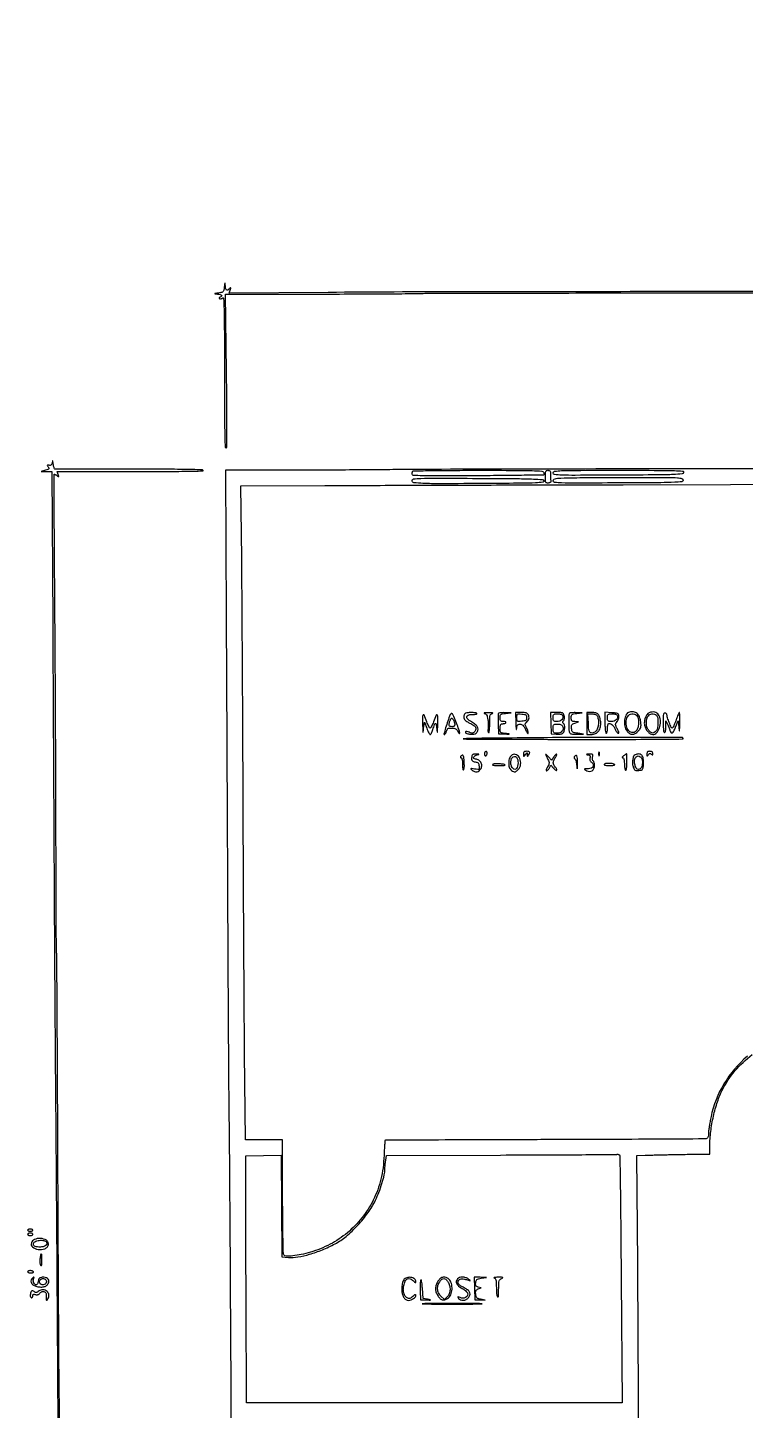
# Model space of a CAD drawing. Extents: x 169 to 2908, y 294 to 2057.
# Drawn here: x 169 to 723, y 989 to 2057 of the extents above; entities that cross this region are included whole.
import ezdxf

# ---------------------------------------------------------------- set-up
doc = ezdxf.new("R2010")
doc.units = 0

msp = doc.modelspace()

# ---------------------------------------------------------------- linework, layer by layer
for points in [[(2071.506825, 305.439341, -0.000001), (1934.444724, 305.133768, -0.000138)], [(1003.485503, 1853.064609, 0.000003), (736.580845, 1852.994411, 0.000204), (503.215502, 1852.83626, 0.001845), (401.135342, 1852.348683), (324.770684, 1851.70213), (325.497737, 1854.101065, 0.00828), (325.870523, 1855.408719, 0.185159), (325.829956, 1855.793573, 0.473551), (325.596764, 1855.844515, 0.022903), (324.912395, 1855.25, -0.049282), (323.568637, 1854.201563, -0.290164), (322.715308, 1854.20219, -0.199907), (322.126449, 1855.043585, -0.026023), (321.761353, 1857.25, 0.001544), (321.503095, 1859.485082, 0.612268), (321.384918, 1859.528741, 0.179669), (321.265555, 1859.293966, 0.00082), (320.947994, 1856.5, -0.022697), (320.565561, 1854.082922, -0.142303), (319.98868, 1852.988273, -0.141595), (318.913694, 1852.370269, -0.022395), (316.5, 1851.891905, 0.000879), (313.818658, 1851.479456, 0.159076), (313.568721, 1851.352531, 0.650074), (313.611022, 1851.242641, 0.001713), (315.75, 1851.141905, -0.045217), (317.773215, 1850.869146, -0.165511), (318.859153, 1850.199721, -0.380809), (318.829956, 1849.419124, -0.116189), (317.75, 1848.720238, 0.076562), (317.32661, 1848.491215, 0.130241), (317.080401, 1848.175998, 0.15914), (317.0494, 1847.826374, 0.131406), (317.225834, 1847.494404, 0.174334), (317.618198, 1847.292238, 0.085989), (318.186178, 1847.315527, 0.06873), (318.839, 1847.553663, 0.05147), (319.475834, 1847.979944, -0.614874), (320.403281, 1847.577017, -0.007889), (320.748884, 1839.47016, -0.006092), (320.958141, 1825.182714, -0.000616), (321, 1791.181462, 0.000973), (321.054946, 1762.950829, 0.003983), (321.258119, 1745.818008, 0.001425), (321.53768, 1733.490703, 0.253132), (322.165465, 1732.397737, 0.582422), (322.7971, 1732.743798, 0.001616), (322.934999, 1744.670691, 0.004038), (322.939335, 1761.759684, 0.000871), (322.656444, 1791.33872), (321.981959, 1851), (389.740979, 1851.096961, 0.000512), (416.821175, 1851.163467, 0.000626), (442.148913, 1851.283346, 0.000522), (463.448766, 1851.433088, 0.004454), (473, 1851.595305, -0.00603), (484.725325, 1851.75748, -0.000075), (559.856771, 1851.879268, -0.000221), (646.756679, 1851.968669, -0.000145), (746.916667, 1851.998344, 0.000185), (845.97197, 1852.035699, 0.00031)], [(1038.744617, 303.238644, -0.000023), (700.1838, 302.982319, -0.000004), (342.98374, 302.731113, -0.013624)], [(1988.905222, 490.963323, 0.000012), (1874.026711, 490.794518, 0.000021), (1738.015911, 490.58562, 0.000015), (1585.25, 490.339917), (1195, 489.700542), (1194.983701, 526.100271, 0.001103), (1194.93485, 544.503369, 0.000386), (1194.785781, 570.966978, 0.000383), (1194.576977, 600.083506, 0.000448), (1194.332818, 627.723486, -0.000646), (1194.027938, 663.861437, -0.004702), (1194.067155, 681.210191, -0.0029), (1194.260479, 692.278592, -0.316318), (1195.099117, 693.41447, -0.080172), (1196.280534, 693.607664, -0.000004), (1324.530678, 693.874949, -0.000166), (1465.990594, 694.12187, -0.0001)], [(929.273293, 1852.149658, 0.000005), (1004.735214, 1852.300526, 0.667452)], [(1618.627097, 1718.007453, 0.000004), (1564.009911, 1717.847718, 0.000021)], [(1474.488253, 488.488147, -0.000004), (1562.111462, 488.759446, -0.000246)], [(875.517606, 897.711157, -0.000003), (920.169124, 897.876895, -0.000247)], [(193.990197, 952.496875, 0.000352), (193.714492, 983.013166, 0.002625), (193.497354, 997.5, -0.003349), (193.279461, 1013.591231, -0.000206), (192.9717, 1061.45, -0.000306), (192.663518, 1118.465192, -0.000227), (192.390036, 1181.5, 0.000217), (192.124831, 1242.895621, 0.000361), (191.841237, 1294.687339, 0.00001), (191.549715, 1341.57343, 0.131758), (191.3946, 1342.137751, -0.131891), (191.240468, 1342.699068, -0.000034), (191.094504, 1368.544573, -0.000652), (190.97196, 1397.211656, -0.000395), (190.898028, 1431.137751, 0.000562), (190.79563, 1471.884688, 0.000309), (190.583424, 1521.743589, 0.000308), (190.305657, 1572.327472, 0.000494), (189.999319, 1615.5, -0.000358), (189.727948, 1652.338056, -0.000594), (189.558233, 1683.415297, -0.000021), (189.439355, 1711.512738, -0.190295), (189.587482, 1711.892501, -0.285468), (189.831573, 1711.959177, -0.041177), (190.334784, 1711.762961, -0.036431), (190.954348, 1711.402498, -0.023245), (191.62008, 1710.900343, 0.009956), (192.621979, 1710.101986, 0.360399), (192.89672, 1710.112683, 0.286579), (192.982298, 1710.408213, 0.00775), (192.576858, 1711.757842), (191.865225, 1714), (248.491629, 1714, 0.001208), (272.69379, 1714.058478, 0.003099), (290.203418, 1714.251628, 0.000594), (304.273709, 1714.510797, 0.580812), (304.521369, 1714.965424, 0.255093), (303.739654, 1715.410608, 0.00052), (289.14441, 1715.660441, 0.002973), (271.398296, 1715.840209, 0.001277), (247.712352, 1715.878779, -0.000146), (226.076237, 1715.865059, -0.000236), (207.662923, 1715.867457, -0.000031), (191.263725, 1715.878337, -0.017997), (190.310365, 1715.913355, -0.233233), (189.829006, 1716.196024, -0.050584), (189.370306, 1717.076111, -0.042812), (188.997751, 1718.307426, -0.029462), (188.780713, 1719.75, 0.003591), (188.57972, 1721.802709, 0.118142), (188.415013, 1722.26836, 0.65879), (188.235613, 1722.237668, 0.012584), (187.970348, 1721, -0.044569), (187.644407, 1719.844985, -0.119825), (187.163874, 1719.14655, -0.146568), (186.483315, 1718.827332, -0.080152), (185.553777, 1718.838897, 0.016893), (184.488466, 1718.987522, 0.300409), (184.195333, 1718.83535, 0.291885), (184.215307, 1718.5011, 0.016263), (184.885021, 1717.638542, -0.069032), (185.415816, 1716.782197, -0.283501), (185.336889, 1716.203153, -0.136324), (184.65669, 1715.725878, -0.015111), (182.831244, 1715.139833), (179.5, 1714.180377), (183.614696, 1714.090188), (187.729392, 1714), (188.368658, 1597.75, -0.000017), (188.64976, 1546.315288, -0.000011), (188.966547, 1487.742188, -0.000012), (189.269852, 1431.179952, -0.000023), (189.506333, 1386.5, 0.000202), (189.736475, 1345.769537, 0.000162), (190.016112, 1301.928125, 0.000164), (190.301079, 1261.391305, 0.000417), (190.541858, 1232, -0.000486), (191.00841, 1174.075314, -0.000089), (191.747494, 1067.017007, -0.000092), (192.596802, 937.186457, -0.000069), (193.487558, 794, 0.000341)], [(868, 1716.420376, 0.000097), (721.612528, 1716.216767, 0.000138), (591.759375, 1715.975113, 0.000074), (481.834268, 1715.723805, 0.002126), (453.5, 1715.53433, -0.000865), (434.891342, 1715.362945, -0.000455), (411.772835, 1715.211072, -0.000453), (388.0968, 1715.098546, -0.000698), (367.620291, 1715.048368), (321.740582, 1715), (322.368405, 1601.75, -0.000093), (322.645679, 1550.006291, -0.000053), (322.961418, 1487.692188, -0.000053), (323.265144, 1425.116893, -0.000089), (323.505549, 1372.5, 0.00025), (323.736379, 1325.302739, 0.000272), (324.008732, 1279.4125, 0.000255), (324.283443, 1240.105165, 0.001339), (324.503297, 1218.5, -0.001073), (324.725922, 1197.706382, -0.000251), (325.006547, 1162.875, -0.000259), (325.28845, 1122.806253, -0.000255), (325.530611, 1082.5, 0.000045), (327.318343, 762.605952, 0.000293)], [(725.056446, 1262.601835, 0.078317), (706.917978, 1241.177595, 0.085894), (696.958742, 1215.865434, 0.006754), (696.21801, 1212.013405, 0.006975), (695.590078, 1208.183794, 0.00677), (695.137557, 1204.853006, 0.029478), (695.013137, 1202.866631, -0.026636), (694.914578, 1201.135595, -0.075518), (694.60347, 1199.970266, -0.114152), (694.056151, 1199.233555, -0.119818), (693.25, 1198.828086, -0.055457), (691.817282, 1198.660095, -0.000045), (655.882812, 1198.450568, -0.000498), (615.784062, 1198.2603, -0.000305), (568.5, 1198.111888, 0.000247), (521.312301, 1197.969284, 0.00041), (481.531082, 1197.796829, 0.00001), (445.492104, 1197.610348, 0.191238), (445.159002, 1197.476101, 0.18601), (445.013279, 1197.168135, 0.001108), (444.783935, 1193.985147, 0.004389), (444.560801, 1190.327819, 0.002756), (444.361027, 1186.048053, -0.021055), (443.548432, 1176.308303, -0.02809), (441.946584, 1167.58025, -0.029533), (439.459883, 1159.44711, -0.027872), (435.991634, 1151.5, -0.050259), (427.234564, 1137.767243, -0.052345), (416.019396, 1126.263381, -0.052234), (402.636598, 1117.31957, -0.049653), (387.465463, 1111.162365, -0.019596), (380.394552, 1109.378486, -0.0271), (373.93021, 1108.376666, -0.024627), (368.721124, 1108.114308, -0.257305), (366.911423, 1109.10908, -0.136329), (366.552926, 1110.29517, -0.000671), (366.284862, 1122.94298, -0.002993), (366.084722, 1137.378634, -0.001882), (366.015313, 1154.25), (366, 1198), (351.622238, 1198), (337.244476, 1198), (336.623311, 1264.75, -0.000678), (336.350287, 1299.090749, -0.000217), (336.036186, 1350.079688, -0.000217), (335.735876, 1406.833518, -0.000243), (335.496862, 1461.5, 0.000271), (335.258328, 1515.359214, 0.000264), (334.959578, 1569.686908, 0.00026), (334.647055, 1617.419461, 0.000988), (334.377358, 1647.242665), (333.763137, 1702.98533), (398.631568, 1703.242665, -0.00022), (434.051348, 1703.3676, -0.000052), (493.121338, 1703.543826, -0.000054), (561.008529, 1703.732007, -0.000053), (629.207029, 1703.906529), (794.914057, 1704.313058)], [(1984.413359, 489.705422, 0.000005), (2072.00811, 490.006244, 0.198017)], [(942.76875, 909.918329, 0.000009), (875.297287, 909.614526, 0.074582)], [(797.052444, 1262.78125, 0.000038), (797.381055, 1204.883967, 0.036769)], [(640.996979, 964.25, 0.000844), (640.950565, 990.8724, 0.000342), (640.801233, 1027.165625, 0.000338), (640.587482, 1066.212639, 0.00043), (640.334854, 1102.25), (639.675752, 1186), (646.087876, 1186.121615, 0.000628), (649.146265, 1186.183462, 0.000292), (653.113314, 1186.270986, 0.000289), (657.277228, 1186.367698, 0.000404), (661, 1186.459332, -0.001431), (665.179143, 1186.553611, -0.000574), (670.895312, 1186.659624, -0.000568), (677.05457, 1186.759773, -0.000719), (682.75, 1186.837717), (696, 1187), (696.030876, 1193.25, -0.030175), (696.759561, 1204.398137, -0.024599), (698.839857, 1216.178384, -0.024999), (702.003385, 1227.435217, -0.035897), (705.994751, 1236.989603, -0.06052), (715.433029, 1251.135735, -0.048566), (728.65226, 1263.813132, -0.048194)], [(197.184704, 490.444402, -0.000018), (196.288446, 599.880051, -0.00046)]]:
    msp.add_lwpolyline(points, format="xyb")
for points in [[(567.654923, 1713.456872, -0.030449), (567.850925, 1712.835442, -0.039039), (567.950345, 1712.24425, -0.043319), (567.951309, 1711.758787, -0.177015), (567.829077, 1711.495744, -0.195226), (567.419691, 1711.322757, -0.000092), (552.638995, 1711.115675, -0.001265), (536.176885, 1710.9297, -0.000768), (516.705137, 1710.788872, -0.000712), (486.757089, 1710.6609, -0.007093), (474.2098, 1710.803156, -0.008207), (466.918322, 1711.109126, -0.397297), (465.999599, 1712.083333, -0.037478), (466.048938, 1712.738421, -0.034544), (466.195715, 1713.397396, -0.036365), (466.410493, 1713.966419, -0.088174), (466.666667, 1714.333333, -0.195238), (467.312743, 1714.606317, -0.000239), (481.785261, 1714.804167, -0.002046), (498.031854, 1714.952013, -0.001252), (517.198051, 1715, -0.000787), (545.961659, 1714.954736, -0.006857), (558.738365, 1714.739295, -0.007225), (566.373024, 1714.395321, -0.29431)], [(567.802086, 1706.789853, -0.438016), (567.020253, 1705.729861, -0.015912), (561.440367, 1705.294976, -0.009079), (551.107741, 1705.007647, -0.000757), (524.315649, 1704.789853, -0.000799), (487.808415, 1704.606655, -0.010717), (474.420796, 1704.847809, -0.023264), (467.437358, 1705.449611, -0.375922), (466, 1707.091224, -0.381794), (467.090721, 1708.311422, -0.019772), (472.798329, 1708.725384, -0.008942), (483.850738, 1708.890942, -0.00055), (516.736437, 1708.759164, -0.000673), (547.597358, 1708.560003, -0.007687), (559.762617, 1708.278059, -0.010962), (566.605695, 1707.863768, -0.336454)], [(573, 1711, 0.005756), (573.018267, 1709.413353, 0.00739), (573.073437, 1707.954687, 0.005835), (573.151747, 1706.737605, 0.061534), (573.25, 1706.25, -0.279193), (573.179644, 1705.939418, -0.078266), (572.765625, 1705.626444, -0.054904), (572.094204, 1705.357194, -0.032663), (571.25, 1705.180449, -0.077157), (569.994219, 1705.196686, -0.24511), (569.345198, 1705.687702, -0.101748), (569.056276, 1706.870515, -0.009195), (569, 1709.930449, -0.011279), (569.064417, 1712.785745, -0.082852), (569.348628, 1714.116306, -0.189886), (569.952734, 1714.763379, -0.111565), (571, 1715, -0.094959), (572.021586, 1714.804216, -0.184152), (572.625, 1714.25, -0.098846), (572.925179, 1713.150836, -0.017388)], [(675.809763, 1713.25, -0.334583), (674.590319, 1712.147962, -0.012353), (668.004037, 1711.723132, -0.007977), (656.127695, 1711.440957, -0.00066), (625.236439, 1711.240751, -0.000527), (592.100522, 1711.104689, -0.009469), (581.468392, 1711.273591, -0.02398), (576.116742, 1711.717576, -0.376423), (575, 1712.990751, -0.3757), (576.119067, 1714.269845, -0.023392), (581.542565, 1714.740068, -0.009398), (592.283599, 1714.964734, -0.00053), (625.573324, 1715, -0.000621), (656.987807, 1714.960961, -0.008084), (668.670543, 1714.743015, -0.013759), (674.982245, 1714.349047, -0.443913)], [(675.5, 1707.5, -0.374782), (674.386456, 1706.223081, -0.022891), (668.936344, 1705.727377, -0.0094), (658.188164, 1705.446457, -0.000543), (625.25, 1705.240751, -0.000536), (592.275681, 1705.105947, -0.009334), (581.547721, 1705.273866, -0.022761), (576.108511, 1705.709022, -0.377959), (575, 1706.96598, -0.25952), (575.625363, 1708.089681, -0.104088), (577.336178, 1708.709712, -0.028199), (581.063935, 1709.02314, -0.002108), (591.25, 1709.260354, -0.002621), (599.739599, 1709.37774, -0.000779), (612.714062, 1709.468901, -0.000781), (627.291105, 1709.525826, -0.000844), (641.5, 1709.535126, -0.000831), (663.646616, 1709.475455, -0.013858), (670.995609, 1709.239689, -0.043655), (674.541222, 1708.71455, -0.34714)], [(495.527648, 1526.317217, 0.012252), (493.597748, 1521.208998, 0.012938), (491.957621, 1516.103754, 0.005592), (490.66268, 1511.492824, 0.493396), (491.040521, 1511, 0.2045), (491.437888, 1511.169617, 0.052363), (491.875558, 1511.734375, 0.044631), (492.281602, 1512.542804, 0.032598), (492.589356, 1513.5, -0.056355), (493.068274, 1514.778188, -0.13574), (493.744372, 1515.517278, -0.110147), (494.802484, 1515.892335, -0.030317), (496.576471, 1516, -0.038875), (498.319028, 1515.864311, -0.090307), (499.551945, 1515.43435, -0.094446), (500.520646, 1514.611769, -0.045377), (501.428025, 1513.25, 0.07378), (502.458048, 1511.879108, 0.726972), (502.864427, 1512.089673, 0.043236), (502.137713, 1514.92526, 0.009036), (500.351007, 1519.739479, 0.005337), (498.23139, 1524.983498, 0.059551), (497.125692, 1526.942916, 0.362232), (496.303841, 1527.146668, 0.185336)], [(507.25, 1527.337719, 0.137131), (506.77088, 1526.968866, 0.059922), (506.367188, 1526.267783, 0.052965), (506.092653, 1525.370489, 0.047807), (506, 1524.40367, 0.092428), (506.24178, 1523.106907, 0.100792), (506.932247, 1522.028661, 0.066814), (508.238405, 1521.000441, 0.020305), (510.462482, 1519.805965, -0.023563), (513.665092, 1518.058984, -0.116587), (515.116938, 1516.626699, -0.204243), (515.35258, 1515.139199, -0.096684), (514.51212, 1513.347462, -0.05307), (513.655177, 1512.404062, -0.146377), (512.849788, 1512.028189, -0.1061), (511.806573, 1512.096563, -0.02102), (510.018598, 1512.686878, 0.011475), (508.433062, 1513.244129, 0.078943), (507.619818, 1513.373255, 0.295129), (507.289871, 1513.159874, 0.187067), (507.264806, 1512.686616, 0.249619), (508.314237, 1511.679937, 0.049873), (510.956837, 1511.21078, 0.050304), (513.778148, 1511.279864, 0.142891), (515.565324, 1512.054214, 0.133491), (516.900619, 1513.953952, 0.171712), (516.915751, 1516.073912, 0.125589), (515.493357, 1518.231555, 0.058565), (512.75, 1520.194585, -0.045972), (509.40288, 1522.464741, -0.203325), (508.323473, 1524.529189, -0.346964), (509.275336, 1525.958999, -0.086696), (512.25, 1526.385937, 0.021717), (513.687336, 1526.404653, 0.035251), (514.898438, 1526.559199, 0.039879), (515.772044, 1526.807679, 0.313167), (516, 1527.135937, 0.387798), (515.459451, 1527.728072, 0.016993), (512.425511, 1527.901315, 0.024888), (509.300502, 1527.817832, 0.076915)], [(521.698138, 1527.301063, -0.094566), (522.813023, 1526.855441, -0.118162), (523.584083, 1526.055059, -0.075363), (524.126534, 1524.701128, -0.020446), (524.563015, 1522.428353, -0.016391), (524.782993, 1520.541668, -0.014147), (524.892674, 1518.549494, -0.014371), (524.888993, 1516.736898, -0.039549), (524.748987, 1515.46724, 0.034695), (524.628651, 1514.465231, 0.043968), (524.6638, 1513.533839, 0.050237), (524.833691, 1512.794911, 0.174449), (525.134109, 1512.417116, 0.522886), (525.47454, 1512.565079, 0.018338), (525.745645, 1514.239197, 0.020094), (525.938306, 1516.535876, 0.010877), (526, 1519.371432, -0.006179), (526.05635, 1523.930992, -0.06308), (526.339571, 1525.795987, -0.167536), (527.007133, 1526.753787, -0.110405), (528.25, 1527.294267, 0.386447), (528.367325, 1527.45087, 0.349153), (528.223437, 1527.600334, 0.026181), (526.983516, 1527.700003, 0.006965), (525, 1527.727636, 0.006885), (523.014622, 1527.700297, 0.025241), (521.761328, 1527.60233, 0.312537), (521.59839, 1527.455242, 0.425672)], [(532.672101, 1527.25, 0.1236), (532.503128, 1526.684732, 0.004917), (532.427917, 1524.517188, 0.008414), (532.407142, 1521.928011, 0.005826), (532.467041, 1519), (532.707914, 1511.5), (537.603957, 1511.392341, 0.000225), (540.916428, 1511.320994, 0.116859), (541.115761, 1511.363809, 0.759657), (541.106153, 1511.41887, 0.000341), (538.25, 1511.699838, -0.015682), (535.613718, 1512.041111, -0.145245), (534.588791, 1512.534401, -0.182593), (534.117037, 1513.457289, -0.027842), (534, 1515.557498, -0.027392), (534.072798, 1516.885321, -0.040961), (534.29375, 1518.025484, -0.048077), (534.613853, 1518.852318, -0.250285), (535, 1519.125, 0.000823), (535.449447, 1519.181932, 0.000514), (535.975521, 1519.25, 0.000516), (536.493676, 1519.318129, 0.00094), (536.916667, 1519.375, 0.062028), (538.220814, 1519.721128, 0.348156), (538.553915, 1520.306406, 0.306301), (538.060083, 1520.839585, 0.057372), (536.666667, 1521, -0.040564), (535.228108, 1521.116898, -0.169694), (534.476565, 1521.52586, -0.153692), (534.101207, 1522.341584, -0.031577), (534, 1523.942502, -0.041379), (534.141787, 1525.652833, -0.187513), (534.64361, 1526.497368, -0.128493), (535.70819, 1526.957973, -0.015734), (538.25, 1527.267795), (542.5, 1527.650586), (537.809017, 1527.825293, 0.015229), (535.979467, 1527.83768, 0.021964), (534.365017, 1527.728367, 0.018712), (533.080416, 1527.535604, 0.215237)], [(546.168103, 1519.75, 0.004891), (546.257523, 1516.785508, 0.020991), (546.402053, 1515.025, 0.581262), (546.565437, 1514.957103, 0.204629), (546.728468, 1515.25, -0.021869), (547.027095, 1517.253609, -0.107618), (547.475899, 1518.297345, -0.165967), (548.211023, 1518.823661, -0.073235), (549.408491, 1519, -0.097968), (550.595809, 1518.765108, -0.098319), (551.602541, 1518.095945, -0.067688), (552.542846, 1516.866669, -0.02355), (553.55642, 1514.874883, 0.015718), (554.295796, 1513.363851, 0.034599), (554.973694, 1512.272108, 0.066121), (555.489795, 1511.725708, 0.52408), (555.769031, 1511.807092, 0.130078), (555.806992, 1512.40841, 0.024798), (555.538598, 1513.480779, 0.024944), (555.08852, 1514.734339, 0.02067), (554.48966, 1516.019994, -0.015453), (553.625442, 1517.825881, -0.093964), (553.392246, 1518.830591, -0.162283), (553.608914, 1519.581037, -0.073712), (554.313891, 1520.337786, 0.070294), (555.540537, 1521.636687, 0.091621), (556.226357, 1523.117563, 0.096211), (556.319373, 1524.68837, 0.085797), (555.829689, 1526.25, 0.111723), (555.15077, 1527.060044, 0.084047), (554.118119, 1527.601614, 0.057365), (552.615286, 1527.907362, 0.021529), (550.464816, 1528), (546, 1528)], [(554.5, 1524, -0.05778), (554.343009, 1522.645997, -0.175983), (553.843963, 1521.883061, -0.119894), (552.831091, 1521.449458, -0.020819), (550.75, 1521.189635, -0.015903), (548.420855, 1521.071274, -0.167055), (547.525547, 1521.360124, -0.208332), (547.100449, 1522.10799, -0.026527), (547, 1524, -0.026527), (547.100449, 1525.89201, -0.208332), (547.525547, 1526.639876, -0.167055), (548.420855, 1526.928726, -0.015903), (550.75, 1526.810365, -0.020819), (552.831091, 1526.550542, -0.119894), (553.843963, 1526.116939, -0.175983), (554.343009, 1525.354003, -0.05778)], [(573.209558, 1519.75), (573.5, 1511.5), (577.319788, 1511.185474, 0.030603), (578.88705, 1511.152604, 0.031125), (580.437638, 1511.312013, 0.032748), (581.760669, 1511.621998, 0.099603), (582.569788, 1512.057919, 0.148455), (583.546032, 1513.537262, 0.059451), (583.960262, 1515.953355, 0.06035), (583.796557, 1518.304329, 0.209786), (582.951442, 1519.530011, -0.10871), (582.563193, 1519.906592, -0.161022), (582.440128, 1520.360464, -0.116533), (582.602156, 1520.910361, -0.043568), (583.063109, 1521.576042, 0.092078), (583.464482, 1522.295142, 0.047756), (583.699771, 1523.299986, 0.045082), (583.749529, 1524.418205, 0.050109), (583.592615, 1525.487014, 0.06571), (583.045655, 1526.867895, 0.162423), (582.251635, 1527.593484, 0.09187), (580.872489, 1527.923883, 0.012978), (577.940506, 1528), (572.919115, 1528)], [(582.410264, 1525.373252, -0.14716), (582.531842, 1523.737426, -0.147369), (581.73052, 1522.307098, -0.11735), (580.083833, 1521.333709, -0.0752), (577.877555, 1521, -0.033951), (576.279223, 1521.108654, -0.169207), (575.489796, 1521.510638, -0.162059), (575.102094, 1522.327286, -0.030489), (575, 1524, -0.031747), (575.109978, 1525.730331, -0.181931), (575.532751, 1526.528957, -0.159377), (576.412203, 1526.909007, -0.022957), (578.393011, 1527, -0.033777), (579.896872, 1526.898293, -0.062507), (581.078226, 1526.584145, -0.081747), (581.919535, 1526.070775, -0.123972)], [(587.666667, 1527.333333, 0.19111), (587.111749, 1526.048613, 0.006505), (587.016218, 1520.447762, 0.010355), (587.10656, 1515.026739, 0.082445), (587.606989, 1512.581787, 0.149738), (588.186341, 1511.840938, 0.091716), (589.203967, 1511.378006, 0.053117), (590.822491, 1511.153423, 0.015236), (593.356989, 1511.150194), (598.5, 1511.300387), (594, 1511.900194, -0.016369), (591.326266, 1512.346079, -0.116617), (590.141424, 1512.889707, -0.16346), (589.523525, 1513.82384, -0.040903), (589.194243, 1515.648081, -0.034347), (589.145746, 1517.370184, -0.125514), (589.455896, 1518.408631, -0.131669), (590.215658, 1519.143888, -0.03941), (591.694243, 1519.819134), (594.5, 1520.842105), (591.75, 1520.921053, -0.038873), (590.263671, 1521.079807, -0.163505), (589.490352, 1521.5106, -0.152999), (589.105209, 1522.339951, -0.03279), (589, 1523.942502, -0.041379), (589.141787, 1525.652833, -0.187513), (589.64361, 1526.497368, -0.128493), (590.70819, 1526.957973, -0.015734), (593.25, 1527.267795), (597.5, 1527.650586), (592.916667, 1527.825293, 0.013987), (591.112591, 1527.843563, 0.018899), (589.483854, 1527.752846, 0.016145), (588.161408, 1527.585706, 0.158147)], [(601, 1519.5), (601, 1511), (604.42742, 1511, 0.108366), (607.694038, 1511.716396, 0.124835), (610.16875, 1513.718275, 0.112479), (611.558315, 1516.844746, 0.07651), (611.720423, 1520.749453, 0.039362), (611.027659, 1524.35328, 0.122579), (609.82423, 1526.491967, 0.14312), (607.884017, 1527.62879, 0.061502), (604.877555, 1528), (601, 1528)], [(608.8, 1525.8, -0.118624), (609.26427, 1525.041487, -0.027662), (609.6475, 1523.588028, -0.027011), (609.911781, 1521.821228, -0.023622), (610, 1519.954988, -0.058869), (609.595687, 1516.532869, -0.099055), (608.387296, 1513.916482, -0.131216), (606.548025, 1512.429983, -0.153028), (604.324404, 1512.172952, -0.164966), (603.377954, 1512.709345, -0.114488), (602.783393, 1513.797118, -0.049745), (602.431379, 1515.81359, -0.008215), (602.20619, 1519.760605), (601.912381, 1527), (604.75619, 1527, -0.037564), (605.932978, 1526.911465, -0.034585), (607.117131, 1526.6475, -0.036406), (608.139935, 1526.261052, -0.088068)], [(615, 1520.05226, 0.010529), (615.067841, 1516.831018, 0.020363), (615.281047, 1514.263065, 0.016874), (615.585784, 1512.341781, 0.359302), (616, 1512, 0.270668), (616.385211, 1512.225013, 0.055558), (616.70625, 1512.979167, 0.044499), (616.927394, 1514.056172, 0.028402), (617, 1515.333333, -0.017476), (617.046241, 1516.6559, -0.022015), (617.185498, 1517.872998, -0.020838), (617.38557, 1518.861942, -0.136874), (617.631483, 1519.29815, -0.279212), (618.730805, 1519.568154, -0.092384), (620.260487, 1518.756246, -0.068337), (621.821412, 1517.120938, -0.058308), (622.98417, 1515.038217, 0.025246), (623.536431, 1513.874757, 0.034381), (624.155556, 1512.892476, 0.036721), (624.753811, 1512.188715, 0.200849), (625.204654, 1512, 0.082636), (625.54459, 1512.056568, 0.143227), (625.776733, 1512.220313, 0.165061), (625.864445, 1512.464541, 0.118297), (625.801246, 1512.75, 0.001937), (625.582749, 1513.194072, 0.000289), (625.138798, 1514.086307, 0.000325), (624.613081, 1515.139631, 0.00028), (624.059249, 1516.245938, -0.025054), (623.356526, 1517.84263, -0.110952), (623.21065, 1518.85218, -0.12753), (623.520214, 1519.752459, -0.037689), (624.421693, 1520.913472, 0.060194), (625.062959, 1521.820665, 0.043855), (625.552835, 1522.955762, 0.044491), (625.829725, 1524.133841, 0.070773), (625.830358, 1525.167535, 0.085207), (625.425342, 1526.428868, 0.163683), (624.668108, 1527.1567, 0.08384), (623.246879, 1527.555895, 0.012257), (620.25, 1527.80226), (615, 1528.104519)], [(624.64326, 1525.487265, -0.163519), (624.711377, 1523.875584, -0.134185), (623.807947, 1522.397762, -0.108131), (622.075965, 1521.359817, -0.081295), (619.877555, 1521, -0.033951), (618.279223, 1521.108654, -0.169207), (617.489796, 1521.510638, -0.162059), (617.102094, 1522.327286, -0.030489), (617, 1524, -0.032192), (617.112303, 1525.742453, -0.186585), (617.544282, 1526.537619, -0.156398), (618.446786, 1526.912757, -0.020917), (620.531385, 1527, -0.03195), (622.058917, 1526.902291, -0.056252), (623.286025, 1526.601813, -0.07342), (624.164106, 1526.123137, -0.140593)], [(633.889332, 1528.326037, 0.217182), (631.488145, 1526.37541, 0.084653), (630.228556, 1522.184154, 0.077025), (630.376182, 1517.378277, 0.121102), (632.07258, 1513.634859, 0.076119), (634.065612, 1511.769451, 0.149484), (636.118756, 1511.126194, 0.137997), (638.296513, 1511.722854, 0.061005), (640.666937, 1513.576028, 0.036041), (642.024142, 1515.144386, 0.08981), (642.697783, 1516.496696, 0.07719), (642.908584, 1518.122438, 0.021781), (642.732703, 1520.679094, 0.067262), (641.75758, 1524.553485, 0.119803), (639.859253, 1527.216173, 0.138462), (637.16634, 1528.476704, 0.104663)], [(639.964816, 1525.065741, -0.098981), (640.986412, 1521.692573, -0.07277), (640.796447, 1517.780767, -0.078898), (639.562096, 1514.4126, -0.175686), (637.52778, 1512.649034, -0.263877), (634.266221, 1513.140586, -0.148388), (631.900614, 1516.520985, -0.111556), (631.433729, 1521.485311, -0.137442), (633.244834, 1525.75, -0.151212), (634.70462, 1526.739885, -0.099628), (636.73895, 1526.938096, -0.098959), (638.703258, 1526.333153, -0.146886)], [(650.165274, 1528.201076, 0.17192), (648.14563, 1527.112129, 0.078181), (646.479487, 1524.56763, 0.07068), (645.534672, 1521.313483, 0.084914), (645.623711, 1518.131443, 0.06832), (646.529671, 1515.519118, 0.064257), (648.120314, 1513.187019, 0.070919), (650.054314, 1511.550513, 0.141092), (651.966375, 1511, 0.211528), (654.963975, 1512.327551, 0.10225), (657.140329, 1516.015017, 0.087047), (657.900249, 1520.855005, 0.102761), (656.878102, 1525.368193, 0.073008), (655.818061, 1527.010115, 0.11359), (654.458093, 1527.992441, 0.096573), (652.638468, 1528.374171, 0.042081)], [(654.8, 1525.8, -0.16806), (655.808764, 1523.724378, -0.037454), (655.986779, 1519.727402, -0.037928), (655.560259, 1515.725698, -0.152004), (654.428571, 1513.571429, -0.050464), (653.003015, 1512.407853, -0.167156), (651.846615, 1512.109537, -0.143609), (650.639912, 1512.569333, -0.034033), (649, 1514, -0.114991), (647.653951, 1516.16415, -0.06474), (647.041871, 1519.212652, -0.063313), (647.226106, 1522.407062, -0.093819), (648.240547, 1525.013569, -0.117724), (649.551095, 1526.305333, -0.106522), (651.352622, 1526.925556, -0.10707), (653.242033, 1526.747421, -0.12009)], [(660.63948, 1527.306147, 0.196087), (659.980272, 1525.738841, 0.008806), (660.02051, 1519.763112, 0.007851), (660.26179, 1513.741392, 0.245107), (661, 1512.5, 0.407181), (661.413156, 1512.592298, 0.082443), (661.746374, 1513.35245, 0.042636), (661.974479, 1514.736037, 0.016221), (662.063954, 1516.690983), (662.127909, 1521.5), (663.489688, 1518.5, -0.006018), (664.050863, 1517.223117, -0.005172), (664.610916, 1515.867188, -0.005214), (665.093763, 1514.6257, -0.014924), (665.394349, 1513.75, 0.109283), (666.174162, 1512.383299, 0.380007), (667.103211, 1512.282307, 0.12506), (668.218965, 1513.59643, 0.019297), (669.614142, 1516.75), (671.5, 1521.5), (672.092896, 1516.5, 0.005636), (672.438585, 1513.841368, 0.831331), (672.609027, 1513.834015, 0.050805), (672.738254, 1514.860157, 0.001178), (672.842896, 1519.75, 0.005069), (672.87106, 1522.913414, 0.008451), (672.822756, 1525.576562, 0.002846), (672.730891, 1527.830868, 0.400682), (672.553719, 1528, 0.293206), (672.319317, 1527.849615, 0.00407), (671.595893, 1526.2375, 0.009861), (670.790568, 1524.300106, 0.006146), (669.919728, 1522, -0.010053), (669.028447, 1519.700327, -0.015698), (668.160176, 1517.7625, -0.009873), (667.373149, 1516.222222, -0.2764), (667.001867, 1516, -0.295693), (666.287496, 1516.462946, -0.007597), (664.70608, 1520.145722, -0.013719), (663.33212, 1523.763357, -0.08408), (663, 1525.724416, 0.11885), (662.772303, 1526.668804, 0.127498), (662.142505, 1527.377089, 0.155143), (661.344591, 1527.60872, 0.192345)], [(474.157104, 1518.95, 0.001282), (474.260896, 1514.044087, 0.047622), (474.393162, 1512.936808, 0.834939), (474.569127, 1512.942905, 0.006691), (474.907104, 1515.5), (475.5, 1520.5), (477.385858, 1515.75, 0.013382), (478.16553, 1513.929798, 0.020258), (478.948806, 1512.395313, 0.015776), (479.662951, 1511.214757, 0.254068), (480.058306, 1511, 0.250886), (480.430067, 1511.19907, 0.024638), (480.96894, 1512.101562, 0.026506), (481.533472, 1513.313211, 0.017794), (482.053762, 1514.75, -0.006159), (483.400991, 1518.759396, -0.25331), (484.056459, 1519.355652, -0.439048), (484.608346, 1518.989742, -0.00997), (485.092896, 1515.5, 0.006691), (485.430873, 1512.942905, 0.834939), (485.606838, 1512.936808, 0.047622), (485.739104, 1514.044087, 0.001282), (485.842896, 1518.95, 0.005105), (485.894408, 1525.096607, 0.272596), (485.319957, 1526.06791, 0.450665), (484.517625, 1525.78196, 0.00725), (482.582577, 1520.75, -0.014481), (481.852253, 1518.929848, -0.021868), (481.102898, 1517.395313, -0.017929), (480.411038, 1516.224844, -0.255634), (480, 1516, -0.255634), (479.588962, 1516.224844, -0.017929), (478.897102, 1517.395313, -0.021868), (478.147747, 1518.929848, -0.014481), (477.417423, 1520.75, 0.00725), (475.482375, 1525.78196, 0.450665), (474.680043, 1526.06791, 0.272596), (474.105592, 1525.096607, 0.005105)], [(499, 1518.80887, -0.088249), (498.869621, 1518.07592, -0.110454), (498.496619, 1517.496664, -0.109572), (497.909708, 1517.128366, -0.085743), (497.166667, 1517, -0.060435), (495.512555, 1517.200665, -0.229222), (494.732592, 1517.84716, -0.163329), (494.607519, 1519.042711, -0.028975), (495.232938, 1521.238362, -0.009678), (495.929716, 1523.119204, -0.184078), (496.34415, 1523.574708, -0.336674), (496.810779, 1523.489307, -0.027232), (497.651283, 1522.462221, -0.039775), (498.16768, 1521.623469, -0.029685), (498.603814, 1520.628201, -0.030317), (498.903609, 1519.634591, -0.058171)], [(582.515231, 1516.952012, -0.121607), (582.640159, 1515.041742, -0.144981), (581.834092, 1513.433748, -0.125504), (580.165337, 1512.367745, -0.079859), (577.877555, 1512, -0.035633), (576.231396, 1512.117464, -0.187196), (575.45554, 1512.554078, -0.151873), (575.087013, 1513.45919, -0.021309), (575, 1515.5, -0.021772), (575.092355, 1517.61992, -0.173872), (575.495187, 1518.495092, -0.177679), (576.35767, 1518.904753, -0.02294), (578.432612, 1519, -0.030623), (580.125422, 1518.896225, -0.085835), (581.258568, 1518.553503, -0.115544), (582.013469, 1517.924054, -0.084796)], [(516, 1507.984363, 0.005634), (505.513766, 1507.744651, 0.976724), (505.515995, 1507.533898, 0.00242), (525.887726, 1507.368194, 0.000251), (573.809017, 1507.234363, 0.000622), (619.404618, 1507.186651, 0.00186), (650.591994, 1507.308845, 0.000241), (675.215971, 1507.508804, 0.584497), (675.493168, 1508.011054, 0.259796), (674.130125, 1508.77146, 0.00017), (629.475706, 1508.779201, 0.001846), (578.504641, 1508.582489, 0.001009)], [(503.5, 1494, 0.082592), (503.343488, 1493.6179, 0.161196), (503.3746, 1493.29375, 0.182303), (503.586039, 1493.078288, 0.108972), (503.940983, 1493, -0.31596), (504.367372, 1492.700675, -0.036219), (504.703196, 1491.507028, -0.032111), (504.935992, 1489.82647, -0.017634), (505.015313, 1487.75, 0.013766), (505.074267, 1485.814244, 0.03349), (505.252147, 1484.397837, 0.084249), (505.508684, 1483.716263, 0.561784), (505.800054, 1483.710721, 0.079509), (506.082673, 1484.365553, 0.027058), (506.283685, 1485.385143, 0.026111), (506.387211, 1486.554021, 0.027246), (506.365983, 1487.710721, -0.00243), (506.282113, 1488.942757, -0.001666), (506.198396, 1490.341587, -0.001679), (506.126777, 1491.689439, -0.003409), (506.081242, 1492.75, 0.072739), (505.822311, 1494.162396, 0.200962), (505.166429, 1494.905433, 0.264516), (504.324652, 1494.849619, 0.108884)], [(512.666667, 1495.333333, 0.110574), (512.409318, 1494.92751, 0.030367), (512.195833, 1494.196595, 0.029128), (512.049082, 1493.31647, 0.026751), (512, 1492.399756, 0.065595), (512.146481, 1491.288003, 0.139554), (512.588172, 1490.550017, 0.119215), (513.407185, 1490.084502, 0.041269), (514.75, 1489.816422, -0.047331), (516.152674, 1489.518698, -0.126244), (517.015469, 1488.983879, -0.121333), (517.534067, 1488.08492, -0.042055), (517.830306, 1486.606126, -0.025089), (517.944349, 1484.812014, -0.256299), (517.60688, 1484.177009, -0.174429), (516.792921, 1483.982015, -0.011169), (514.330306, 1484.310457, 0.003768), (511.934076, 1484.666216, 0.142285), (511.39834, 1484.589179, 0.549219), (511.360139, 1484.319697, 0.016033), (512.44113, 1483.454331, 0.048463), (514.179532, 1482.397691, 0.117754), (515.63664, 1482.079689, 0.12868), (516.997573, 1482.46442, 0.06357), (518.428571, 1483.571429, 0.151386), (519.745858, 1486.071664, 0.144704), (519.450557, 1488.928678, 0.145037), (517.650694, 1491.161376, 0.152224), (514.959956, 1492, -0.193707), (513.821211, 1492.458364, -0.309216), (513.615141, 1493.446156, -0.155207), (514.611044, 1494.623579, -0.092304), (516.334551, 1495.305347, 0.003311), (517.621205, 1495.565116, 0.54869), (517.663575, 1495.677243, 0.22038), (517.48244, 1495.774926, 0.002022), (515.916667, 1495.863818, 0.024837), (514.878805, 1495.866936, 0.028793), (513.896354, 1495.764163, 0.029757), (513.088943, 1495.582511, 0.126825)], [(522, 1495.940983, 0.047867), (522.071541, 1495.195401, 0.104212), (522.29375, 1494.66835, 0.181468), (522.621877, 1494.441401, 0.202618), (523, 1494.5, 0.08825), (523.382836, 1494.842344, 0.053305), (523.70625, 1495.359775, 0.051278), (523.925833, 1495.961978, 0.061875), (524, 1496.559017, 0.067639), (523.925146, 1497.109818, 0.08433), (523.70625, 1497.576711, 0.09965), (523.38134, 1497.888931, 0.142666), (523, 1498, 0.195654), (522.618015, 1497.844577, 0.086673), (522.29375, 1497.395164, 0.066561), (522.073608, 1496.729059, 0.0466)], [(543.312561, 1495.214335, 0.15635), (541.423732, 1492.945447, 0.085912), (540.653563, 1489.378436, 0.08533), (541.126072, 1485.735941, 0.150396), (542.81879, 1483.25, 0.045601), (544.25238, 1482.303984, 0.160332), (545.326831, 1482.114896, 0.133346), (546.42368, 1482.590164, 0.027854), (548, 1484, 0.167742), (549.872095, 1487.845948, 0.129856), (549.228492, 1492.492091, 0.175412), (546.596829, 1495.355755, 0.267807)], [(552.031803, 1495.75, 0.007339), (552.074248, 1494.277297, 0.343707), (552.256631, 1494.06321, 0.283003), (552.545663, 1494.168226, 0.005787), (553.531803, 1495.44113, -0.00428), (554.538493, 1496.748678, -0.230485), (554.812882, 1496.882259, -0.402009), (554.983538, 1496.7186, -0.00849), (555.015313, 1495.44113, 0.011568), (555.048298, 1494.378213, 0.280923), (555.209178, 1494.144005, 0.353272), (555.454354, 1494.208701, 0.014975), (556, 1495, 0.035022), (556.842138, 1496.527989, 0.228179), (556.829364, 1497.381096, 0.24235), (556.16094, 1497.870111, 0.039041), (554.5, 1498, 0.044302), (553.265438, 1497.890398, 0.141456), (552.530913, 1497.52818, 0.155564), (552.142756, 1496.854875, 0.057172)], [(569.214119, 1495.5, 0.019844), (569.433639, 1494.944609, 0.003939), (569.873306, 1493.970471, 0.004164), (570.404016, 1492.843679, 0.003864), (570.966592, 1491.697348, -0.030676), (571.67149, 1490.042244, -0.100364), (571.838125, 1488.870258, -0.093996), (571.53977, 1487.683321, -0.02497), (570.627969, 1485.947348, 0.024398), (570.032115, 1484.81605, 0.049164), (569.698381, 1483.865783, 0.085524), (569.654476, 1483.229205, 0.38471), (569.90828, 1483, 0.152947), (570.380905, 1483.148036, 0.044415), (570.973909, 1483.643328, 0.040143), (571.577908, 1484.351854, 0.033585), (572.101713, 1485.190052), (573.273793, 1487.380103), (575.1619, 1485.048389, 0.028273), (575.9315, 1484.200764, 0.046361), (576.682064, 1483.588303, 0.060928), (577.310648, 1483.268955, 0.291281), (577.68554, 1483.352207, 0.233713), (577.812005, 1483.72603, 0.065174), (577.646602, 1484.340044, 0.051206), (577.250086, 1485.073482, 0.034419), (576.660536, 1485.82261, -0.063261), (575.486087, 1487.505819, -0.119189), (575.085584, 1489.103622, -0.108506), (575.445541, 1490.810617, -0.046789), (576.601999, 1492.842161, 0.024494), (577.177738, 1493.756342, 0.036532), (577.580045, 1494.610844, 0.040573), (577.784736, 1495.30721, 0.25273), (577.681902, 1495.651432, 0.346752), (577.372126, 1495.688106, 0.049009), (576.823806, 1495.273296, 0.038813), (576.170189, 1494.568322, 0.022501), (575.493881, 1493.631006), (573.827957, 1491.088484), (571.346011, 1493.794242, 0.010558), (570.414328, 1494.767849, 0.027875), (569.695965, 1495.411434, 0.0909), (569.323301, 1495.611891, 0.619912)], [(591.430902, 1493.888197, 0.094196), (591.249282, 1493.413952, 0.096675), (591.256756, 1492.91069, 0.098999), (591.45139, 1492.456622, 0.104102), (591.802974, 1492.121769, -0.160703), (592.237899, 1491.603875, -0.026055), (592.666834, 1490.342391, -0.026467), (593.027898, 1488.748281, -0.020534), (593.256382, 1486.983572, 0.002632), (593.493278, 1484.442544, 0.813548), (593.61112, 1484.429925, 0.070082), (593.714131, 1485.024172, 0.00094), (593.825293, 1488.75, 0.01851), (593.791258, 1492.502411, 0.097808), (593.302504, 1494.490322, 0.409789), (592.472278, 1494.799872, 0.150182)], [(601.793504, 1495.288566, -0.044005), (602.896192, 1494.974937, -0.153184), (603.470223, 1494.521034, -0.170387), (603.647961, 1493.853428, -0.057562), (603.452807, 1492.851309, 0.069375), (603.293424, 1491.916101, 0.087181), (603.419056, 1491.047521, 0.087004), (603.833593, 1490.27247, 0.068787), (604.518044, 1489.610464, -0.128578), (605.832224, 1487.997484, -0.215861), (605.836893, 1486.281128, -0.188161), (604.505441, 1484.973568, -0.102196), (602.22499, 1484.509666, 0.004019), (599.629247, 1484.496583, 0.222582), (599.202259, 1484.289745, 0.461128), (599.261762, 1483.967271, 0.008199), (601, 1483, 0.120961), (603.15314, 1482.448736, 0.149892), (605.128059, 1483.033087, 0.142284), (606.505962, 1484.659468, 0.10544), (607, 1486.976167, 0.034274), (606.920301, 1488.137462, 0.039191), (606.682448, 1489.224645, 0.042903), (606.335197, 1490.095359, 0.138879), (605.918973, 1490.550077, -0.153269), (605.548024, 1490.978995, -0.063318), (605.331771, 1491.72426, -0.054518), (605.28845, 1492.644932, -0.046031), (605.438025, 1493.609094, 0.037207), (605.674894, 1494.976477, 0.246435), (605.422325, 1495.597809, 0.170404), (604.68538, 1495.878481, 0.016993), (602.769052, 1495.863818, 0.00414), (601.133716, 1495.782124, 0.119209), (600.733983, 1495.660444, 0.673102), (600.755616, 1495.514224, 0.012469)], [(610.157895, 1496, 0.017491), (610.189089, 1495.10856, 0.078554), (610.306058, 1494.601562, 0.447206), (610.474999, 1494.540618, 0.174857), (610.662281, 1494.75, 0.057986), (610.818615, 1495.320008, 0.037979), (610.87034, 1496, 0.037979), (610.818615, 1496.679992, 0.057986), (610.662281, 1497.25, 0.174857), (610.474999, 1497.459382, 0.447206), (610.306058, 1497.398438, 0.078554), (610.189089, 1496.89144, 0.017491)], [(629.44113, 1494.531803, 0.028514), (628.761246, 1493.95381, 0.094644), (628.421488, 1493.478388, 0.280354), (628.455905, 1493.180205, 0.22461), (628.75, 1493.031803, -0.247031), (629.284965, 1492.732706, -0.076176), (629.677842, 1491.863639, -0.048422), (629.92426, 1490.475991, -0.019747), (630, 1488.559017, 0.02093), (630.073113, 1486.813184, 0.027868), (630.29375, 1485.241025, 0.027581), (630.611109, 1483.999702, 0.179846), (631, 1483.5, 0.469367), (631.422911, 1483.64208, 0.050604), (631.735441, 1484.780718, 0.030582), (631.939083, 1486.70171, 0.011118), (632, 1489.440983, 0.004414), (631.977799, 1491.955991, 0.007351), (631.909269, 1494.073289, 0.002159), (631.816285, 1495.881628, 0.397994), (631.69113, 1496, 0.139019), (631.494895, 1495.944364, 0.006405), (630.902783, 1495.568717, 0.01023), (630.207269, 1495.094307, 0.007123)], [(638.281659, 1495.348272, 0.213483), (637.14329, 1494.162605, 0.051509), (636.476632, 1491.455643, 0.050303), (636.357965, 1488.336147, 0.075347), (636.933014, 1485.676188, 0.039629), (637.63672, 1484.191215, 0.132229), (638.3923, 1483.434564, 0.123152), (639.458728, 1483.130096, 0.032299), (641.249356, 1483.186594, 0.035928), (643.199555, 1483.517229, 0.183407), (644.089647, 1484.129512, 0.123245), (644.538737, 1485.321864, 0.012813), (644.807964, 1488.327694, 0.050744), (644.651904, 1492.46574, 0.15365), (643.455035, 1494.981801, 0.20658), (641.306464, 1495.926999, 0.098341)], [(647.428571, 1495.932811, 0.011559), (647.45546, 1494.769874, 0.276558), (647.62876, 1494.508715, 0.343828), (647.904154, 1494.569439, 0.015018), (648.549084, 1495.398013, -0.043639), (649.154541, 1496.090293, -0.152592), (649.679184, 1496.351622, -0.175866), (650.212036, 1496.249758, -0.062164), (650.834798, 1495.765202, 0.03241), (651.418961, 1495.252229, 0.2784), (651.75, 1495.214744, 0.261351), (651.952325, 1495.492683, 0.029501), (652, 1496.3, 0.105231), (651.845728, 1497.0249, 0.128685), (651.413866, 1497.564063, 0.105557), (650.697137, 1497.892036, 0.054759), (649.714286, 1498, 0.054415), (648.653269, 1497.884187, 0.130176), (647.954999, 1497.523901, 0.141174), (647.560493, 1496.887697, 0.06875)], [(528.5, 1487.944986, 0.26696), (528.23598, 1487.609421, 0.39246), (528.435278, 1487.320033, 0.044455), (529.796025, 1487.140927, 0.007535), (532.416667, 1487.070285, 0.005612), (534.657484, 1487.068816, 0.010445), (536.472917, 1487.125944, 0.006806), (537.870925, 1487.21829, 0.66651), (537.916667, 1487.358459, 0.144548), (536.602794, 1487.950463, 0.018508), (533.490026, 1488.26032, 0.021223), (530.338876, 1488.322612, 0.090177)], [(547.589356, 1491.5, -0.063977), (547.88822, 1488.981724, -0.065102), (547.537238, 1486.48523, -0.079805), (546.687111, 1484.62651, -0.250702), (545.516132, 1484, -0.19805), (544.06944, 1484.596429, -0.096914), (542.931128, 1486.276494, -0.079632), (542.3514, 1488.611658, -0.075296), (542.512882, 1491.058652, -0.104392), (543.470656, 1493.179206, -0.21623), (545.020993, 1494.051753, -0.238526), (546.577706, 1493.427128, -0.119314)], [(614.449205, 1487.917812, 0.44996), (614.555734, 1487.563499, 0.054018), (615.430643, 1487.268546, 0.036151), (616.826667, 1487.064754, 0.018173), (618.60765, 1487, 0.014427), (620.37178, 1487.050912, 0.030345), (621.732429, 1487.212735, 0.049389), (622.55149, 1487.44626, 0.539748), (622.609129, 1487.724204, 0.163935), (621.260677, 1488.392997, 0.027937), (618.363269, 1488.624065, 0.025515), (615.477779, 1488.545282, 0.239135)], [(644, 1490.046604, -0.031519), (643.828551, 1487.32954, -0.083827), (643.26836, 1485.474646, -0.131757), (642.319333, 1484.398183, -0.147615), (641, 1484, -0.262304), (639.181466, 1485.024506, -0.089629), (638.058623, 1487.954876, -0.080934), (637.971075, 1491.371108, -0.163818), (639.153196, 1493.753196, -0.193985), (640.6544, 1494.391769, -0.16956), (642.284504, 1493.857084, -0.128655), (643.549695, 1492.233677, -0.101879)], [(626.360567, 1186.225608, -0.136033), (626.560056, 1185.540049, -0.000046), (626.912745, 1157.706171, -0.000766), (627.254273, 1126.792785, -0.000465), (627.568243, 1090.225608), (628.297318, 995), (483.148659, 995), (338, 995), (337.763158, 1072.5, -0.000049), (337.671505, 1103.474804, -0.000059), (337.592023, 1132.448437, -0.000049), (337.530478, 1156.81588, -0.000421), (337.513158, 1167.75), (337.5, 1185.5), (351.238367, 1185.778144), (364.976735, 1186.056288), (365.238367, 1146.778144), (365.5, 1107.5), (370.423135, 1107.188138, 0.056868), (377.850553, 1107.562441, 0.029783), (386.88808, 1109.616779, 0.027324), (396.691477, 1113.05921, 0.024049), (406.5, 1117.681894, 0.052847), (415.020664, 1123.43773, 0.03066), (423.974987, 1131.965454, 0.030306), (432.014405, 1141.747984, 0.043529), (437.780731, 1151.361019, 0.022668), (440.402903, 1157.427703, 0.016774), (442.76552, 1164.345624, 0.016303), (444.507589, 1170.817245, 0.056837), (445.011006, 1175.107813, -0.013769), (445.059293, 1176.676046, -0.007431), (445.200598, 1178.603519, -0.007396), (445.402936, 1180.564209, -0.011548), (445.64097, 1182.244591), (446.259929, 1185.989183), (534.379965, 1186.250094, 0.000254), (568.285374, 1186.367734, 0.000412), (597.111466, 1186.506184, 0.000049), (622.827007, 1186.653412, 0.034456), (624.190983, 1186.755503, -0.045328), (624.873336, 1186.791701, -0.050532), (625.525829, 1186.700701, -0.057035), (626.055889, 1186.505111, -0.138317)], [(169, 1128.214286, 0.229337), (169.145709, 1127.913319, 0.073811), (169.5875, 1127.659375, 0.056229), (170.234084, 1127.485989, 0.037431), (171, 1127.428571, 0.037431), (171.765916, 1127.485989, 0.056229), (172.4125, 1127.659375, 0.073811), (172.854291, 1127.913319, 0.229337), (173, 1128.214286, 0.229337), (172.854291, 1128.515252, 0.073811), (172.4125, 1128.769196, 0.056229), (171.765916, 1128.942582, 0.037431), (171, 1129, 0.037431), (170.234084, 1128.942582, 0.056229), (169.5875, 1128.769196, 0.073811), (169.145709, 1128.515252, 0.229337)], [(169, 1125, 0.191087), (169.151477, 1124.618118, 0.088204), (169.5875, 1124.29375, 0.068025), (170.234582, 1124.073693, 0.048028), (171, 1124, 0.048028), (171.765418, 1124.073693, 0.068025), (172.4125, 1124.29375, 0.088204), (172.848523, 1124.618118, 0.191087), (173, 1125, 0.191087), (172.848523, 1125.381882, 0.088204), (172.4125, 1125.70625, 0.068025), (171.765418, 1125.926307, 0.048028), (171, 1126, 0.048028), (170.234582, 1125.926307, 0.068025), (169.5875, 1125.70625, 0.088204), (169.151477, 1125.381882, 0.191087)], [(174.352327, 1121.006691, 0.221041), (171.870006, 1118.35388, 0.297451), (172.696649, 1115.260287, 0.153977), (177.071818, 1113.275428, 0.121509), (182.260406, 1113.908906, 0.126804), (184.317404, 1115.363744, 0.171254), (185.121733, 1117.476662, 0.176281), (184.414051, 1119.58069, 0.134309), (182.4349, 1121.024751, 0.035379), (180.26636, 1121.677998, 0.056083), (178.340001, 1121.890395, 0.057107), (176.439734, 1121.668347, 0.03829)], [(183.600867, 1118.836793, -0.245079), (183.704196, 1117.421717, -0.156051), (182.594387, 1116.149692, -0.095153), (180.36994, 1115.327456, -0.059442), (177.586468, 1115.200493, -0.018957), (175.46725, 1115.43685, -0.089022), (174.310891, 1115.828488, -0.160483), (173.715164, 1116.469997, -0.107956), (173.5, 1117.454915, -0.282666), (174.625454, 1119.286635, -0.083422), (177.908527, 1120.310926, -0.077869), (181.531739, 1120.240406, -0.213753)], [(178.564879, 1106.494142, 0.032887), (178.388051, 1105.023885, 0.030531), (178.398827, 1103.505788, 0.031925), (178.577864, 1102.157024, 0.083109), (178.923179, 1101.244142, 0.154093), (179.387437, 1100.822317, 0.456355), (179.730966, 1100.97758, 0.06405), (179.916867, 1102.114114, 0.007104), (179.969591, 1104.75, 0.004814), (179.953771, 1108.874064, 0.167684), (179.630469, 1109.771604, 0.627769), (179.221013, 1109.676425, 0.008945)], [(169, 1096.125, 0.246322), (169.176133, 1095.789167, 0.066542), (169.729018, 1095.507031, 0.051303), (170.531137, 1095.313756, 0.033496), (171.481763, 1095.25, 0.033869), (172.396076, 1095.312004, 0.072149), (173.075654, 1095.507031, 0.139386), (173.416173, 1095.794144, 0.294842), (173.422746, 1096.125, 0.122527), (173.078516, 1096.461055, 0.047681), (172.470656, 1096.742969, 0.043523), (171.723604, 1096.935294, 0.041269), (170.940983, 1097, 0.043138), (170.197924, 1096.935772, 0.062851), (169.570164, 1096.742969, 0.082457), (169.145028, 1096.459508, 0.207449)], [(172.23761, 1090.75, 0.171617), (171.588546, 1088.905509, 0.160532), (172.218705, 1087.003374, 0.117919), (174.105667, 1085.421142, 0.07405), (176.856081, 1084.524315, 0.049675), (179.977117, 1084.311443, 0.088612), (182.487539, 1084.841092, 0.112199), (184.265954, 1086.079187, 0.121441), (185.271853, 1087.931565, 0.13226), (185.259355, 1089.663411, 0.16024), (184.362637, 1091.00853, 0.126385), (182.635804, 1091.766451, 0.06919), (180.310472, 1091.822258, 0.044786), (178.887139, 1091.528281, 0.121441), (178.006796, 1091.006677, 0.123482), (177.478265, 1090.141695, 0.047088), (177.183578, 1088.75, -0.045296), (176.964665, 1087.6976, -0.060808), (176.570419, 1086.807812, -0.075686), (176.07156, 1086.202929, -0.184574), (175.540566, 1086, -0.181508), (174.47569, 1086.399737, -0.113649), (173.686217, 1087.49108, -0.096408), (173.370515, 1088.989102, -0.095764), (173.638374, 1090.5, 0.041817), (173.95627, 1091.593882, 0.420855), (173.715349, 1091.947951, 0.244837), (173.158348, 1091.773444, 0.027176)], [(183.5, 1088.513695, -0.170798), (183.017565, 1087.142601, -0.139506), (181.741788, 1086.23775, -0.132728), (180.128484, 1086.115268, -0.150435), (178.760998, 1086.839002, -0.167697), (178.115407, 1088.164981, -0.171329), (178.432682, 1089.593376, -0.154416), (179.622576, 1090.608799, -0.136105), (181.245529, 1090.820137, -0.062873), (182.217718, 1090.554591, -0.10149), (182.925955, 1090.075752, -0.11006), (183.351852, 1089.388469, -0.084079)], [(459.556704, 1089.777494, 0.069055), (458.958052, 1088.608022, 0.027372), (458.457282, 1086.869821, 0.026455), (458.114534, 1084.906974, 0.030003), (458, 1083, 0.051198), (458.371028, 1079.38606, 0.082612), (459.485436, 1076.508283, 0.108444), (461.196481, 1074.672912, 0.155971), (463.306704, 1074.031803, 0.082812), (465.254803, 1074.385789, 0.067046), (467.142965, 1075.366118, 0.073313), (468.534127, 1076.686085, 0.167873), (469, 1078.034557, 0.27572), (468.796696, 1078.375208, 0.22081), (468.362369, 1078.401303, 0.074202), (467.615667, 1077.971019, 0.020825), (466.594349, 1077.088636, -0.027572), (465.27502, 1075.979502, -0.094444), (464.273485, 1075.488771, -0.124406), (463.32113, 1075.46998, -0.065992), (462.209377, 1075.887945, -0.125358), (460.666653, 1077.298889, -0.077341), (459.644373, 1079.550485, -0.066695), (459.253173, 1082.354289, -0.054018), (459.564207, 1085.378348, -0.052714), (460.734225, 1088.959845, -0.175899), (462.42788, 1090.708854, -0.22643), (464.538677, 1090.725507, -0.087204), (467, 1089, 0.014808), (468.006369, 1088.051539, 0.116701), (468.567321, 1087.749577, 0.368475), (468.879189, 1087.898159, 0.105416), (469, 1088.464816, 0.23609), (467.934718, 1090.595154, 0.127), (465.153261, 1091.740987, 0.111001), (461.865278, 1091.467536, 0.165412)], [(472.676915, 1089.900785, 0.086872), (472.39074, 1088.898189, 0.012197), (472.21732, 1086.744234, 0.013621), (472.14312, 1084.16016, 0.011197), (472.200873, 1081.400785), (472.5, 1074.5), (477, 1074.346675, 0.000746), (479.940695, 1074.250872, 0.124315), (480.25173, 1074.319214, 0.716655), (480.23763, 1074.421879, 0.001534), (478, 1074.846675), (474.5, 1075.5), (473.976042, 1083.5, 0.008498), (473.711873, 1086.698826, 0.025219), (473.383387, 1088.874973, 0.065842), (473.029307, 1089.902879, 0.622436)], [(485.98904, 1088.75, 0.048794), (484.600713, 1085.876088, 0.082027), (484.09895, 1083.250401, 0.084682), (484.473861, 1080.661749, 0.05525), (485.716366, 1077.903008, 0.059651), (487.421552, 1075.672588, 0.122855), (489.277256, 1074.523519, 0.138369), (491.301198, 1074.452758, 0.085204), (493.502231, 1075.409505, 0.148836), (495.839256, 1078.210999, 0.084766), (496.856172, 1082.54199, 0.082833), (496.384746, 1087.067611, 0.129801), (494.42707, 1090.430073, 0.109104), (492.328309, 1091.769544, 0.137669), (490.040794, 1091.94622, 0.125321), (487.836426, 1090.892567, 0.082195)], [(493.676947, 1088.370289, -0.079374), (494.99617, 1085.429026, -0.076262), (495.358079, 1082.18141, -0.080424), (494.73399, 1079.130139, -0.106182), (493.197475, 1076.75303), (490.994949, 1074.550505), (488.330808, 1077.214646, -0.081204), (486.528638, 1079.721239, -0.093915), (485.733813, 1082.548958, -0.092115), (486.022385, 1085.515241, -0.074977), (487.356386, 1088.421162, -0.064347), (488.952522, 1090.283581, -0.187598), (490.508102, 1090.87415, -0.185247), (492.067741, 1090.261332, -0.062588)], [(501.039869, 1090.548039, 0.130921), (500.199696, 1088.72745, 0.161417), (500.47409, 1086.887891, 0.108452), (501.98326, 1085.037596, 0.041634), (504.761119, 1083.188451, -0.025643), (506.535893, 1082.087173, -0.043972), (507.873223, 1080.973203, -0.055506), (508.727258, 1079.911633, -0.1426), (509, 1078.974766, -0.142585), (508.515127, 1077.309041, -0.13879), (507.208055, 1076.142946, -0.117977), (505.294404, 1075.719492, -0.086773), (503.153746, 1076.131646, 0.006184), (501.707982, 1076.660954, 0.204999), (501.346744, 1076.637148, 0.46323), (501.291448, 1076.404127, 0.01453), (501.973564, 1075.531854, 0.126963), (503.543737, 1074.397811, 0.106819), (505.574832, 1074.069841, 0.09976), (507.676106, 1074.609968, 0.09649), (509.432665, 1075.925596, 0.097021), (510.634434, 1077.920811, 0.166993), (510.668514, 1079.839657, 0.139197), (509.475751, 1081.621887, 0.06034), (507.074215, 1083.208562, -0.021186), (503.682732, 1085.086463, -0.08742), (501.930078, 1086.631274, -0.181172), (501.461334, 1088.067394, -0.163885), (502.025084, 1089.530224, -0.11419), (503.166684, 1090.399292, -0.105651), (504.607463, 1090.710542, -0.066086), (506.589757, 1090.451904, -0.019878), (509.5, 1089.546961, 0.002517), (510.879948, 1089.064728, 0.493737), (510.986399, 1089.135402, 0.241663), (510.911421, 1089.309442, 0.001521), (509.55887, 1090.418365, 0.093975), (507.499106, 1091.533748, 0.073553), (504.985379, 1091.944731, 0.078551), (502.630895, 1091.609189, 0.145957)], [(514.211067, 1083.25), (514.5, 1074.5), (518.5, 1074.343974), (522.5, 1074.187949), (519, 1074.843974, -0.029507), (517.062352, 1075.326956, -0.124419), (516.049679, 1075.949011, -0.133687), (515.493206, 1076.95187, -0.036197), (515.186004, 1078.75855, -0.030362), (515.125741, 1080.4622, -0.10414), (515.379933, 1081.533918, -0.132128), (516.002892, 1082.268817, -0.062733), (517.112264, 1082.845826), (519.352521, 1083.674551), (517.102662, 1084.262902, -0.05961), (516.000708, 1084.696479, -0.141687), (515.37763, 1085.307266, -0.120385), (515.118831, 1086.227181, -0.037193), (515.176401, 1087.675627, -0.051601), (515.516789, 1089.218166, -0.145896), (516.142175, 1090.112872, -0.108438), (517.281182, 1090.670077, -0.022021), (519.5, 1091.108095), (523.5, 1091.716189), (518.711067, 1091.858095), (513.922134, 1092)], [(529.25, 1091.310674, -0.147377), (530.115799, 1090.781921, -0.109691), (530.666899, 1089.799875, -0.056358), (530.974499, 1088.112133, -0.012531), (531.09968, 1085.176676, 0.009746), (531.328478, 1079.003988, 0.125648), (532.018977, 1076.822327, 0.727997), (532.686315, 1076.988649, 0.013799), (532.90032, 1082.282224, -0.006813), (533.022403, 1086.899565, -0.056087), (533.340582, 1088.975091, -0.130027), (534.018714, 1090.151888, -0.102161), (535.25, 1090.968838, 0.055727), (536.059446, 1091.40426, 0.625684), (536.017515, 1091.677538, 0.0727), (535.099463, 1091.821194, 0.005149), (532.5, 1091.820612, 0.008626), (530.685715, 1091.770209, 0.027659), (529.482813, 1091.649114, 0.183881), (529.193803, 1091.483894, 0.54726)], [(171.588929, 1080.371149, 0.042323), (171.113458, 1078.728857, 0.072874), (171.039993, 1077.309824, 0.115087), (171.358407, 1076.358332, 0.260327), (172, 1076, 0.154397), (172.381384, 1076.120645, 0.097848), (172.70625, 1076.46042, 0.08029), (172.925476, 1076.968061, 0.061935), (173, 1077.567388, -0.089215), (173.122844, 1078.250382, -0.203124), (173.475751, 1078.624141, -0.142535), (174.097181, 1078.705465, -0.038593), (175.073439, 1078.476691, 0.063878), (176.055412, 1078.298258, 0.089347), (176.938417, 1078.41016, 0.090851), (177.716234, 1078.820535, 0.06829), (178.389536, 1079.518044, -0.076712), (179.008809, 1080.138436, -0.060955), (179.835247, 1080.602251, -0.061915), (180.734076, 1080.84713, -0.086156), (181.566097, 1080.822518, -0.090637), (182.481888, 1080.454359, -0.137891), (183.052501, 1079.821499, -0.096729), (183.330181, 1078.805576, -0.029959), (183.352552, 1077.213777, 0.008412), (183.280354, 1074.727018, 0.241545), (183.557064, 1074.171046, 0.439402), (184.001193, 1074.257861, 0.014589), (185, 1076, 0.204874), (185.257586, 1078.945102, 0.178349), (183.322959, 1081.387524, 0.161034), (180.088835, 1082.139939, 0.175431), (177.175041, 1080.775041, -0.065238), (176.479239, 1080.24046, -0.128116), (175.811003, 1080.055541, -0.106742), (175.054446, 1080.206976, -0.037021), (174.06397, 1080.727977, 0.029198), (173.059219, 1081.276703, 0.147218), (172.433786, 1081.370686, 0.204477), (171.977287, 1081.092949, 0.06369)], [(476.25, 1071.25114, 0.002215), (485.696038, 1071.160189, 0.0013), (497, 1071.130807, 0.0013), (508.303962, 1071.160189, 0.002215), (517.75, 1071.25114, 0.014429), (520.216952, 1071.357071, 0.957981), (520.214063, 1071.457165, 0.00293), (511.881861, 1071.525468, 0.000584), (497, 1071.542856, 0.000584), (482.118139, 1071.525468, 0.00293), (473.785938, 1071.457165, 0.957981), (473.783048, 1071.357071, 0.014429)]]:
    msp.add_lwpolyline(points, format="xyb", close=True)

doc.saveas('drawing.dxf')
